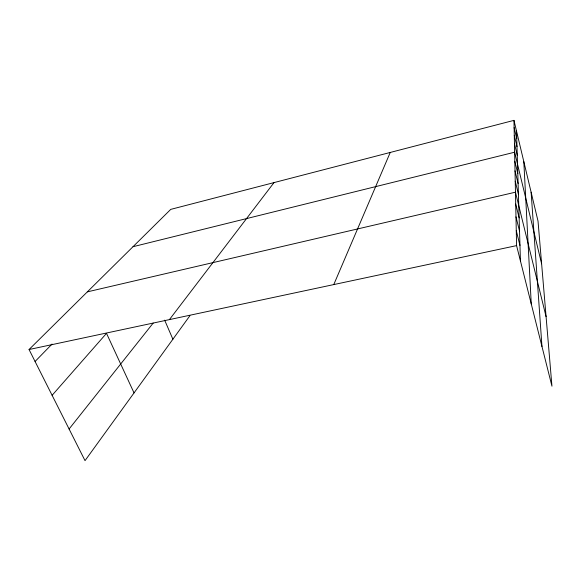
<?xml version="1.0" encoding="UTF-8"?>
<svg xmlns="http://www.w3.org/2000/svg" width="581" height="581" viewBox="0 0 581 581"><rect width="100%" height="100%" fill="white"/><g stroke="black" fill="none" stroke-linecap="round" stroke-linejoin="round"><path stroke-width="0.87" d="M333.77 284.581L390.243 152.454M189.914 315.694L85.022 460.639L29.05 349.522L170.741 209.378L513.96 120.361L538.021 221.1L551.95 386.183L516.582 245.618L513.96 120.361M169.427 319.608L274.014 182.594M69.088 429.01L153.173 323.08M52.116 395.32L106.512 333.349L134.037 392.909M35.078 361.491L52.05 344.061M133.005 246.707L514.628 152.215L541.623 263.789M87.346 291.865L515.463 192.188L546.082 316.667M29.05 349.522L516.582 245.618M164.655 320.138L172.884 339.224M515.979 216.829L519.53 231.136M516.262 230.642L519.966 245.429M515.71 204.047L519.138 217.904M515.013 170.858L518.099 183.516M515.231 181.149L518.419 194.185M514.81 161.235L517.802 173.537M514.272 135.322L516.996 146.644M514.439 143.507L517.25 155.142M514.112 127.624L516.749 138.648M531.121 192.209L541.964 346.508M523.815 161.627L531.259 303.957M516.524 131.11L520.431 260.92"/></g></svg>
